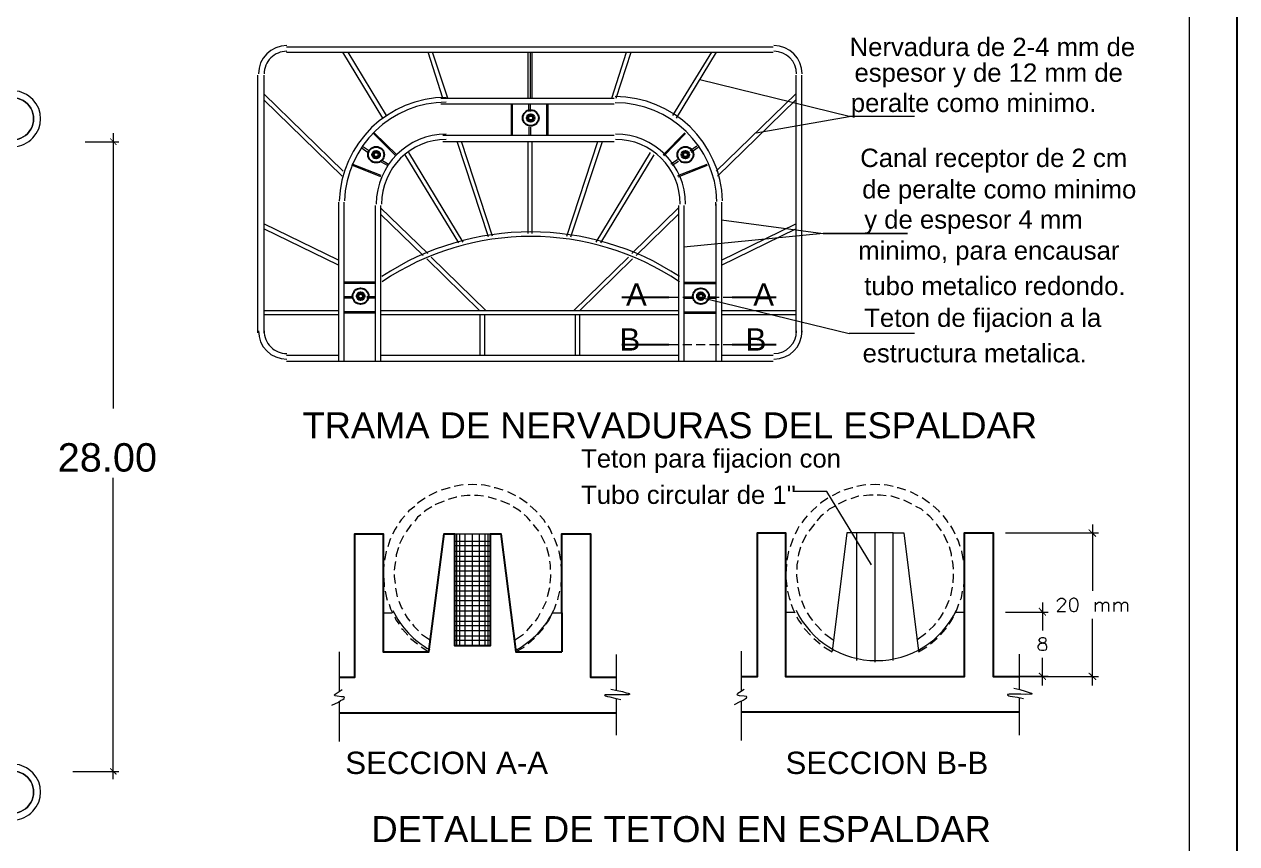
# Model space of a CAD drawing. Header units: inches. Extents: x 0.22 to 6.49, y 0.27 to 4.47.
# Drawn here: x 4.483 to 6.494, y 2.241 to 3.601 of the extents above; entities that cross this region are included whole.
import ezdxf

# ---------------------------------------------------------------- set-up
doc = ezdxf.new("R2010")
doc.units = ezdxf.units.IN
doc.header["$MEASUREMENT"] = 0
for name, color, linetype in [('PDF_PDF10_PDF9_PDF3_PDF5_0', 7, 'Continuous'), ('PDF_PDF10_PDF9_PDF3_PDF5_COTAS', 7, 'Continuous'), ('PDF_PDF10_PDF9_PDF3_PDF5_COTAS-01', 7, 'Continuous'), ('PDF_PDF10_PDF9_PDF3_PDF5_CUBIERTA', 7, 'Continuous'), ('PDF_PDF10_PDF9_PDF3_PDF5_det', 7, 'Continuous'), ('PDF_PDF10_PDF9_PDF3_PDF5_PIEZAS', 7, 'Continuous'), ('PDF_Texto', 7, 'Continuous')]:
    doc.layers.add(name, color=color, linetype=linetype)
doc.styles.add('PDF Arial', font='arial.ttf')

msp = doc.modelspace()

# ---------------------------------------------------------------- linework, layer by layer
at = {"layer": 'PDF_PDF10_PDF9_PDF3_PDF5_0', "lineweight": 18}
for points in [[(4.9181, 3.564), (5.7255, 3.564)], [(4.9181, 3.5552), (5.7255, 3.5552)], [(4.87, 3.5167), (4.87, 3.0896)], [(4.8802, 3.5167), (4.8802, 3.0896)], [(5.7627, 3.5167), (5.7627, 3.0896)], [(5.7722, 3.5167), (5.7722, 3.0896)], [(5.1739, 3.4788), (5.4616, 3.4788)], [(5.1739, 3.4693), (5.4616, 3.4693)], [(5.1773, 3.4172), (5.4616, 3.4172)], [(5.1773, 3.407), (5.4616, 3.407)], [(5.004, 3.3062), (5.004, 3.0422)], [(5.0128, 3.3062), (5.0128, 3.0422)], [(5.0649, 3.3008), (5.0649, 3.0422)], [(5.0737, 3.3008), (5.0737, 3.0422)], [(5.5685, 3.3008), (5.5685, 3.0422)], [(5.5773, 3.3008), (5.5773, 3.0422)], [(5.6301, 3.3008), (5.6301, 3.3062)], [(5.6301, 3.3035), (5.6301, 3.0422)], [(5.6395, 3.3062), (5.6395, 3.0422)], [(4.9181, 3.0524), (5.004, 3.0524)], [(4.9181, 3.0422), (5.7255, 3.0422)], [(5.0737, 3.0524), (5.5685, 3.0524)], [(5.6395, 3.0524), (5.7255, 3.0524)], [(5.1969, 2.7559), (5.2565, 2.7559)], [(6.1972, 2.6436), (6.1972, 2.6449), (6.1986, 2.647), (6.1993, 2.6476), (6.202, 2.649), (6.206, 2.649), (6.2081, 2.6476), (6.2087, 2.647), (6.2101, 2.6449), (6.2101, 2.6429), (6.2087, 2.6409), (6.2067, 2.6382), (6.1966, 2.6267), (6.2101, 2.6267)], [(6.2595, 2.6422), (6.2595, 2.6267)], [(6.2595, 2.6382), (6.2629, 2.6409), (6.2649, 2.6422), (6.2683, 2.6422), (6.2703, 2.6409), (6.271, 2.6382), (6.271, 2.6267)], [(6.271, 2.6382), (6.2737, 2.6409), (6.2757, 2.6422), (6.2791, 2.6422), (6.2812, 2.6409), (6.2818, 2.6382), (6.2818, 2.6267)], [(6.2906, 2.6422), (6.2906, 2.6267)], [(6.2906, 2.6382), (6.294, 2.6409), (6.296, 2.6422), (6.2994, 2.6422), (6.3015, 2.6409), (6.3028, 2.6382), (6.3028, 2.6267)], [(6.3028, 2.6382), (6.3055, 2.6409), (6.3069, 2.6422), (6.3103, 2.6422), (6.3123, 2.6409), (6.313, 2.6382), (6.313, 2.6267)]]:
    msp.add_lwpolyline(points, dxfattribs=at)
at = {"layer": 'PDF_PDF10_PDF9_PDF3_PDF5_0', "lineweight": 5}
for points in [[(5.0778, 3.4456), (5.0115, 3.5552)], [(5.0839, 3.4503), (5.0203, 3.5552)], [(5.1773, 3.4788), (5.1529, 3.5552)], [(5.1854, 3.4788), (5.1604, 3.5552)], [(5.3181, 3.5552), (5.3181, 3.4788)], [(5.3221, 3.5552), (5.3221, 3.4788)], [(5.3248, 3.5552), (5.3248, 3.4788)], [(5.4575, 3.4788), (5.4819, 3.5552)], [(5.4649, 3.4788), (5.49, 3.5552)], [(5.559, 3.4503), (5.6233, 3.5552)], [(5.5651, 3.4456), (5.6314, 3.5552)], [(5.0122, 3.3576), (4.8802, 3.4862)], [(5.6308, 3.3576), (5.7627, 3.4862)], [(5.0101, 3.3495), (4.8802, 3.476)], [(5.6328, 3.3495), (5.7627, 3.476)], [(5.2531, 3.2486), (5.201, 3.407)], [(5.2599, 3.25), (5.2084, 3.407)], [(5.3181, 3.407), (5.3181, 3.2541)], [(5.3248, 3.407), (5.3248, 3.2541)], [(5.383, 3.25), (5.4345, 3.407)], [(5.3898, 3.2486), (5.4419, 3.407)], [(5.2037, 3.2385), (5.115, 3.3847)], [(5.2111, 3.2398), (5.1211, 3.3887)], [(5.4318, 3.2398), (5.5218, 3.3887)], [(5.4392, 3.2385), (5.5279, 3.3847)], [(5.1523, 3.2209), (5.0737, 3.2967)], [(5.1448, 3.2175), (5.0737, 3.2865)], [(5.4907, 3.2209), (5.5685, 3.2967)], [(5.4981, 3.2175), (5.5685, 3.2865)], [(5.004, 3.2101), (4.8802, 3.2703)], [(5.004, 3.2019), (4.8802, 3.2622)], [(5.6395, 3.2101), (5.7627, 3.2703)], [(5.6395, 3.2019), (5.7627, 3.2622)], [(5.2389, 3.1261), (5.1509, 3.2121)], [(5.249, 3.1261), (5.1577, 3.2148)], [(5.3939, 3.1261), (5.4852, 3.2148)], [(5.404, 3.1261), (5.492, 3.2121)], [(5.5522, 3.1485), (5.5678, 3.1485)], [(5.5753, 3.1485), (5.5901, 3.1485)], [(5.5976, 3.1485), (5.6125, 3.1485)], [(5.6199, 3.1485), (5.6355, 3.1485)], [(5.6423, 3.1485), (5.6571, 3.1485)], [(5.004, 3.1261), (4.8802, 3.1261)], [(5.004, 3.1194), (4.8802, 3.1194)], [(5.5685, 3.1261), (5.0737, 3.1261)], [(5.5685, 3.1194), (5.0737, 3.1194)], [(5.2389, 3.1194), (5.2389, 3.0524)], [(5.2463, 3.1194), (5.2463, 3.0524)], [(5.3966, 3.1194), (5.3966, 3.0524)], [(5.404, 3.1194), (5.404, 3.0524)], [(5.7627, 3.1261), (5.6395, 3.1261)], [(5.7627, 3.1194), (5.6395, 3.1194)], [(5.5522, 3.07), (5.5678, 3.07)], [(5.5753, 3.07), (5.5901, 3.07)], [(5.5976, 3.07), (5.6125, 3.07)], [(5.6199, 3.07), (5.6355, 3.07)], [(5.6423, 3.07), (5.6571, 3.07)], [(5.2111, 2.8371), (5.2071, 2.8365), (5.1962, 2.8344)], [(5.2335, 2.8371), (5.2267, 2.8378), (5.2193, 2.8371)], [(5.2558, 2.8344), (5.2463, 2.8365), (5.2409, 2.8371)], [(5.8791, 2.8371), (5.8751, 2.8365), (5.8642, 2.8344)], [(5.9021, 2.8371), (5.8947, 2.8378), (5.8866, 2.8371)], [(5.9245, 2.8344), (5.9143, 2.8365), (5.9096, 2.8371)], [(5.1671, 2.8256), (5.1543, 2.8189)], [(5.1895, 2.8324), (5.1881, 2.8324), (5.1746, 2.8283)], [(5.2003, 2.8168), (5.1996, 2.8168), (5.1861, 2.8128)], [(5.2226, 2.8195), (5.2179, 2.8195), (5.2078, 2.8182)], [(5.245, 2.8182), (5.2355, 2.8195), (5.2301, 2.8195)], [(5.2666, 2.8128), (5.2538, 2.8168), (5.2524, 2.8168)], [(5.2775, 2.8283), (5.2646, 2.8324), (5.2626, 2.8324)], [(5.2984, 2.8189), (5.2849, 2.8256)], [(5.8358, 2.8256), (5.823, 2.8189)], [(5.8575, 2.8324), (5.8561, 2.8324), (5.8426, 2.8283)], [(5.8676, 2.8182), (5.867, 2.8182), (5.8541, 2.8141)], [(5.8913, 2.8202), (5.8852, 2.8202), (5.8751, 2.8189)], [(5.913, 2.8189), (5.9035, 2.8202), (5.8981, 2.8202)], [(5.9346, 2.8141), (5.9218, 2.8182), (5.9204, 2.8182)], [(5.9455, 2.8283), (5.9333, 2.8324), (5.9312, 2.8324)], [(5.9658, 2.8189), (5.9529, 2.8256)], [(5.1306, 2.8013), (5.1211, 2.7938), (5.1191, 2.7918)], [(5.1482, 2.8148), (5.1353, 2.8067), (5.1353, 2.806)], [(5.159, 2.8006), (5.1495, 2.7952), (5.1462, 2.7925)], [(5.1793, 2.8101), (5.1651, 2.8047), (5.1644, 2.804)], [(5.2883, 2.8047), (5.2734, 2.8108)], [(5.3066, 2.7925), (5.3032, 2.7952), (5.2937, 2.8006)], [(5.3174, 2.8067), (5.3045, 2.8155)], [(5.3336, 2.7918), (5.3316, 2.7938), (5.3221, 2.802)], [(5.7979, 2.8013), (5.7898, 2.7938), (5.7878, 2.7918)], [(5.8162, 2.8148), (5.804, 2.8067), (5.804, 2.806)], [(5.827, 2.8013), (5.8182, 2.7965), (5.8148, 2.7932)], [(5.8466, 2.8114), (5.8331, 2.8053)], [(5.9556, 2.8053), (5.9421, 2.8114)], [(5.9739, 2.7938), (5.9712, 2.7965), (5.9617, 2.8013)], [(5.9847, 2.8067), (5.9725, 2.8155)], [(6.0016, 2.7918), (6.0003, 2.7938), (5.9908, 2.802)], [(5.1144, 2.7857), (5.1083, 2.7789), (5.1049, 2.7742)], [(5.1407, 2.7871), (5.1353, 2.7837), (5.1306, 2.7769)], [(5.3228, 2.7769), (5.3174, 2.7837), (5.312, 2.7877)], [(5.3478, 2.7742), (5.3451, 2.7789), (5.3384, 2.7864)], [(5.7817, 2.7857), (5.7763, 2.7789), (5.7729, 2.7742)], [(5.8087, 2.7884), (5.804, 2.7844), (5.7979, 2.7776)], [(5.9908, 2.7783), (5.9854, 2.7844), (5.98, 2.7884)], [(6.0158, 2.7742), (6.0131, 2.7789), (6.0071, 2.7864)], [(5.1008, 2.7681), (5.0981, 2.7634), (5.094, 2.7553)], [(5.1252, 2.7708), (5.1238, 2.7695), (5.1164, 2.7593)], [(5.2003, 2.5705), (5.2003, 2.7559)], [(5.2057, 2.5705), (5.2057, 2.7559)], [(5.2145, 2.5705), (5.2145, 2.7559)], [(5.2267, 2.5705), (5.2267, 2.7559)], [(5.2382, 2.5705), (5.2382, 2.7559)], [(5.2477, 2.5705), (5.2477, 2.7559)], [(5.2524, 2.5705), (5.2524, 2.7559)], [(5.3363, 2.76), (5.3289, 2.7695), (5.3275, 2.7715)], [(5.3587, 2.7553), (5.3553, 2.7634), (5.3519, 2.7688)], [(5.7681, 2.7681), (5.7654, 2.7634), (5.762, 2.7553)], [(5.7939, 2.7722), (5.7925, 2.7708), (5.7844, 2.76)], [(6.0043, 2.7607), (5.9976, 2.7708), (5.9955, 2.7722)], [(6.0274, 2.7553), (6.0233, 2.7634), (6.0199, 2.7688)], [(5.0907, 2.7478), (5.0893, 2.7451), (5.0859, 2.7343)], [(5.1123, 2.7525), (5.1056, 2.739)], [(5.1969, 2.7437), (5.2565, 2.7437)], [(5.1969, 2.7363), (5.2565, 2.7363)], [(5.3472, 2.7397), (5.3404, 2.7532)], [(5.3675, 2.7349), (5.3634, 2.7451), (5.3621, 2.7485)], [(5.7587, 2.7478), (5.7573, 2.7451), (5.7533, 2.7343)], [(5.7803, 2.7539), (5.7736, 2.7404)], [(6.0152, 2.7404), (6.0084, 2.7546)], [(6.0355, 2.7349), (6.0321, 2.7451), (6.0301, 2.7485)], [(5.0832, 2.7268), (5.0832, 2.7262), (5.0805, 2.7119)], [(5.1035, 2.7329), (5.1001, 2.7207), (5.1001, 2.7174)], [(5.1969, 2.7268), (5.2565, 2.7268)], [(5.1969, 2.7187), (5.2565, 2.7187)], [(5.3539, 2.718), (5.3533, 2.7207), (5.3499, 2.7329)], [(5.3729, 2.7119), (5.3702, 2.7262), (5.3695, 2.7275)], [(5.7512, 2.7268), (5.7505, 2.7262), (5.7478, 2.7119)], [(5.7708, 2.7336), (5.7675, 2.7221), (5.7668, 2.7187)], [(6.0213, 2.7187), (6.0213, 2.7221), (6.0179, 2.7343)], [(6.0409, 2.7119), (6.0382, 2.7262), (6.0382, 2.7275)], [(5.0792, 2.7052), (5.0785, 2.6896)], [(5.0988, 2.7099), (5.0974, 2.7038), (5.0968, 2.6957)], [(5.1969, 2.7106), (5.2565, 2.7106)], [(5.1969, 2.7025), (5.2565, 2.7025)], [(5.356, 2.6964), (5.356, 2.7038), (5.3546, 2.7106)], [(5.3749, 2.6903), (5.3736, 2.7052)], [(5.7472, 2.7052), (5.7465, 2.6896)], [(5.7661, 2.7113), (5.7648, 2.7045), (5.7648, 2.6964)], [(6.0246, 2.697), (6.024, 2.7045), (6.0226, 2.7113)], [(6.0429, 2.6903), (6.0422, 2.7052)], [(5.0792, 2.6822), (5.0798, 2.6686), (5.0798, 2.6679)], [(5.0968, 2.6882), (5.0968, 2.6849), (5.0981, 2.6734)], [(5.1969, 2.6943), (5.2565, 2.6943)], [(5.1969, 2.6862), (5.2565, 2.6862)], [(5.1969, 2.6774), (5.2565, 2.6774)], [(5.3553, 2.674), (5.3566, 2.6849), (5.3566, 2.6882)], [(5.3729, 2.6679), (5.3736, 2.6686), (5.3742, 2.6828)], [(5.7465, 2.6822), (5.7478, 2.6686), (5.7478, 2.6679)], [(5.7641, 2.6889), (5.7641, 2.6862), (5.7654, 2.6747)], [(6.024, 2.6747), (6.0246, 2.6862), (6.0246, 2.6896)], [(6.0416, 2.6679), (6.0416, 2.6686), (6.0429, 2.6828)], [(5.0819, 2.6605), (5.0839, 2.6497), (5.0852, 2.6456)], [(5.0988, 2.6659), (5.1015, 2.651)], [(5.1969, 2.67), (5.2565, 2.67)], [(5.1969, 2.6612), (5.2565, 2.6612)], [(5.3512, 2.6517), (5.3546, 2.6666)], [(5.3682, 2.6463), (5.3688, 2.6497), (5.3715, 2.6605)], [(5.7492, 2.6605), (5.7519, 2.6497), (5.7533, 2.6456)], [(5.7661, 2.6673), (5.7695, 2.6524)], [(6.0199, 2.6531), (6.0226, 2.6673)], [(6.0362, 2.6463), (6.0375, 2.6497), (6.0395, 2.6605)], [(5.088, 2.6388), (5.0907, 2.6314), (5.094, 2.6246)], [(5.1042, 2.6443), (5.1089, 2.6328), (5.1103, 2.6307)], [(5.1969, 2.6531), (5.2565, 2.6531)], [(5.1969, 2.6449), (5.2565, 2.6449)], [(5.1969, 2.6368), (5.2565, 2.6368)], [(5.3431, 2.6314), (5.3438, 2.6328), (5.3492, 2.6443)], [(5.3594, 2.6246), (5.3627, 2.6314), (5.3654, 2.6395)], [(5.7553, 2.6388), (5.758, 2.6314), (5.7614, 2.6246)], [(5.7722, 2.6449), (5.7769, 2.6341), (5.7776, 2.6321)], [(6.0111, 2.6321), (6.0125, 2.6341), (6.0172, 2.6456)], [(6.028, 2.6246), (6.0307, 2.6314), (6.0334, 2.6395)], [(5.0974, 2.6179), (5.0995, 2.6131), (5.1049, 2.6057)], [(5.1144, 2.6233), (5.1184, 2.6165), (5.1225, 2.6111)], [(5.1969, 2.628), (5.2565, 2.628)], [(5.1969, 2.6199), (5.2565, 2.6199)], [(5.3309, 2.6111), (5.335, 2.6165), (5.339, 2.624)], [(5.3485, 2.6057), (5.3539, 2.6131), (5.356, 2.6179)], [(5.7648, 2.6179), (5.7668, 2.6131), (5.7722, 2.6057)], [(5.7817, 2.6246), (5.7864, 2.6172), (5.7905, 2.6118)], [(5.9996, 2.6124), (6.003, 2.6172), (6.0077, 2.6253)], [(6.0172, 2.6057), (6.0219, 2.6131), (6.0246, 2.6179)], [(5.1089, 2.5989), (5.1103, 2.5976), (5.1191, 2.5874)], [(5.1272, 2.6057), (5.1292, 2.6023), (5.1367, 2.5949)], [(5.1969, 2.6111), (5.2565, 2.6111)], [(5.1969, 2.6036), (5.2565, 2.6036)], [(5.1969, 2.5955), (5.2565, 2.5955)], [(5.3167, 2.5949), (5.3235, 2.6023), (5.3262, 2.6057)], [(5.3343, 2.5881), (5.3431, 2.5976), (5.3445, 2.5996)], [(5.7769, 2.5989), (5.7776, 2.5976), (5.7871, 2.5874)], [(5.7952, 2.6064), (5.7979, 2.6036), (5.8054, 2.5955)], [(5.984, 2.5962), (5.9922, 2.6036), (5.9949, 2.607)], [(6.003, 2.5881), (6.0111, 2.5976), (6.0131, 2.5996)], [(5.1238, 2.582), (5.1353, 2.5732)], [(5.1421, 2.5894), (5.157, 2.5793)], [(5.1969, 2.5867), (5.2565, 2.5867)], [(5.1969, 2.5793), (5.2565, 2.5793)], [(5.2964, 2.5793), (5.3113, 2.5894)], [(5.3187, 2.5732), (5.3296, 2.5827)], [(5.7925, 2.582), (5.8033, 2.5732)], [(5.8108, 2.5901), (5.825, 2.58)], [(5.9637, 2.58), (5.9786, 2.5908)], [(5.9861, 2.5732), (5.9976, 2.5827)], [(5.0054, 2.5597), (5.0054, 2.494)], [(5.1414, 2.5685), (5.1543, 2.5597)], [(5.2984, 2.5597), (5.3127, 2.5685)], [(5.4649, 2.5556), (5.4649, 2.496)], [(5.672, 2.561), (5.672, 2.4954)], [(5.8094, 2.5685), (5.823, 2.5597)], [(5.9664, 2.5597), (5.98, 2.5685)], [(6.1336, 2.5563), (6.1336, 2.4974)], [(4.9932, 2.4717), (5.004, 2.4764), (5.0074, 2.4791), (5.0115, 2.4811), (5.0135, 2.4825), (5.0142, 2.4845), (5.0128, 2.4852), (5.0094, 2.4852), (5.002, 2.4866), (4.9986, 2.4872), (4.9973, 2.4886), (4.9986, 2.4899), (5.002, 2.492), (5.0101, 2.4974)], [(5.4561, 2.4981), (5.4663, 2.496), (5.4751, 2.494), (5.4812, 2.492), (5.4846, 2.4913), (5.4866, 2.4906), (5.4873, 2.4899), (5.4866, 2.4893), (5.4852, 2.4886), (5.4832, 2.4886), (5.4764, 2.4886), (5.4676, 2.4886), (5.4588, 2.4886), (5.4514, 2.4886), (5.4487, 2.4886), (5.4467, 2.4886), (5.4453, 2.4879), (5.4467, 2.4872), (5.4487, 2.4866), (5.4507, 2.4859), (5.4541, 2.4852), (5.4629, 2.4832), (5.4724, 2.4811)], [(5.6612, 2.4724), (5.6707, 2.4778), (5.6754, 2.4798), (5.6788, 2.4818), (5.6808, 2.4839), (5.6815, 2.4852), (5.6808, 2.4859), (5.6774, 2.4866), (5.6693, 2.4872), (5.6659, 2.4879), (5.6653, 2.4893), (5.6666, 2.4913), (5.6693, 2.4933), (5.6774, 2.4981)], [(6.1248, 2.4994), (6.1343, 2.4974), (6.1431, 2.4947), (6.1499, 2.4927), (6.1519, 2.492), (6.1539, 2.4913), (6.1546, 2.4906), (6.1546, 2.4899), (6.1532, 2.4899), (6.1512, 2.4899), (6.1444, 2.4893), (6.1363, 2.4899), (6.1275, 2.4899), (6.1194, 2.4899), (6.1167, 2.4899), (6.1153, 2.4893), (6.114, 2.4893), (6.114, 2.4886), (6.1147, 2.4879), (6.116, 2.4872), (6.1187, 2.4866), (6.1221, 2.4859), (6.1309, 2.4845), (6.1404, 2.4825)], [(5.0054, 2.4771), (5.0054, 2.4114)], [(5.4649, 2.4825), (5.4649, 2.4216)], [(5.672, 2.4778), (5.672, 2.4128)], [(6.1336, 2.4839), (6.1336, 2.4216)]]:
    msp.add_lwpolyline(points, dxfattribs=at)
at = {"layer": 'PDF_PDF10_PDF9_PDF3_PDF5_0', "lineweight": 13}
for points in [[(5.6971, 3.4212), (5.8514, 3.4483), (5.6037, 3.5092)], [(4.6304, 3.4205), (4.6304, 2.9637)], [(4.5837, 3.4063), (4.6399, 3.4063)], [(5.6395, 3.2771), (5.8081, 3.2541), (5.9482, 3.2541), (5.8081, 3.2541), (5.5773, 3.2317)], [(5.6037, 3.1485), (5.8514, 3.0882)], [(4.6304, 2.3485), (4.6304, 2.8487)], [(5.8886, 2.7045), (5.8142, 2.8263), (5.758, 2.8263)], [(6.1106, 2.7573), (6.2649, 2.7573)], [(6.2548, 2.7715), (6.2548, 2.6612)], [(6.1722, 2.6416), (6.1722, 2.5955)], [(6.1106, 2.626), (6.1817, 2.626)], [(6.2548, 2.5042), (6.2548, 2.6145)], [(6.1722, 2.5042), (6.1722, 2.5502)], [(6.1817, 2.519), (6.1106, 2.519), (6.2649, 2.519)], [(4.5634, 2.3614), (4.6399, 2.3614)]]:
    msp.add_lwpolyline(points, dxfattribs=at)
at = {"layer": 'PDF_PDF10_PDF9_PDF3_PDF5_0', "lineweight": 18}
for points in [[(4.4636, 3.4097, 1.000005), (4.4636, 3.4794, -1.000005)], [(4.4636, 2.2923, 1.000002), (4.4636, 2.362, -1.000002)]]:
    msp.add_lwpolyline(points, format="xyb", close=True, dxfattribs=at)
at = {"layer": 'PDF_PDF10_PDF9_PDF3_PDF5_0', "lineweight": 25}
for points in [[(5.0054, 2.5177), (5.0311, 2.5177), (5.0311, 2.7559), (5.0785, 2.7559), (5.0785, 2.6246), (5.0785, 2.5597), (5.1543, 2.5597), (5.1793, 2.7559), (5.1969, 2.7559), (5.1969, 2.5705), (5.2565, 2.5705), (5.2565, 2.7559), (5.2734, 2.7559), (5.2984, 2.5597), (5.3749, 2.5597)], [(5.3749, 2.6246), (5.3749, 2.7559), (5.4223, 2.7559), (5.4223, 2.5177), (5.4649, 2.5177)], [(5.672, 2.519), (5.6991, 2.519), (5.6991, 2.7573), (5.7458, 2.7573), (5.7458, 2.519), (6.0429, 2.519), (6.0429, 2.7573), (6.0903, 2.7573), (6.0903, 2.519), (6.1336, 2.519)], [(5.0054, 2.4588), (5.4649, 2.4588)], [(5.672, 2.4602), (6.1336, 2.4602)]]:
    msp.add_lwpolyline(points, dxfattribs=at)
at = {"layer": 'PDF_PDF10_PDF9_PDF3_PDF5_0', "lineweight": 18}
for points in [[(6.223, 2.649), (6.2196, 2.6476), (6.2175, 2.6449), (6.2169, 2.6402), (6.2169, 2.6368), (6.2175, 2.6321), (6.2196, 2.628), (6.223, 2.6267), (6.225, 2.6267), (6.2284, 2.628), (6.2304, 2.6321), (6.2311, 2.6368), (6.2311, 2.6402), (6.2304, 2.6449), (6.2284, 2.6476), (6.225, 2.649)], [(6.1702, 2.5833), (6.1675, 2.582), (6.1661, 2.58), (6.1661, 2.5786), (6.1675, 2.5766), (6.1695, 2.5759), (6.1735, 2.5745), (6.1763, 2.5739), (6.1783, 2.5712), (6.179, 2.5691), (6.179, 2.5664), (6.1783, 2.5644), (6.1776, 2.563), (6.1742, 2.5624), (6.1702, 2.5624), (6.1675, 2.563), (6.1661, 2.5644), (6.1647, 2.5664), (6.1647, 2.5691), (6.1661, 2.5712), (6.1681, 2.5739), (6.1715, 2.5745), (6.1756, 2.5759), (6.1776, 2.5766), (6.1783, 2.5786), (6.1783, 2.58), (6.1776, 2.582), (6.1742, 2.5833)]]:
    msp.add_lwpolyline(points, close=True, dxfattribs=at)
for centre, radius, start, end in [((4.9184, 3.519), 0.047, 90, 180), ((5.7265, 3.519), 0.047, 0, 90), ((4.9184, 3.519), 0.0376, 89.9999, 180.0001), ((5.7265, 3.519), 0.0376, 0.0002, 89.9998), ((5.183, 3.3024), 0.1777, 90.0275, 178.3246), ((5.4632, 3.3031), 0.1783, 1.7469, 89.9835), ((5.183, 3.3031), 0.1689, 89.9671, 178.2641), ((5.4632, 3.3024), 0.1689, 1.7526, 89.9888), ((5.183, 3.3031), 0.1161, 90, 180), ((5.183, 3.3031), 0.1073, 90, 180), ((5.4639, 3.3031), 0.1161, 0, 90), ((5.4639, 3.3031), 0.1073, 0, 90), ((4.9184, 3.0926), 0.047, 180, 270), ((4.9184, 3.0926), 0.0376, 179.9999, 270.0001), ((5.7265, 3.0926), 0.047, 270, 360), ((5.7265, 3.0926), 0.0376, 270.0002, 359.9998), ((4.4636, 2.3272), 0.0349, 269.9999, 90.0001)]:
    msp.add_arc(centre, radius, start, end, dxfattribs=at)
at = {"layer": 'PDF_PDF10_PDF9_PDF3_PDF5_0', "lineweight": 5}
for centre, radius, start, end in [((4.4636, 3.4446), 0.0464, 230.0321, 129.9679), ((5.3231, 2.8077), 0.4491, 56.662, 123.338), ((5.3231, 2.8077), 0.4416, 56.0521, 123.9479), ((4.4636, 2.3272), 0.0464, 230.0321, 129.9679)]:
    msp.add_arc(centre, radius, start, end, dxfattribs=at)
at = {"layer": 'PDF_PDF10_PDF9_PDF3_PDF5_0', "transparency": 33554559}
for points in [[(4.6365, 3.4016), (4.625, 3.4117), (4.6257, 3.4124)], [(4.6352, 3.4009), (4.6365, 3.4016), (4.625, 3.4117)], [(6.2615, 2.7519), (6.248, 2.7627), (6.2493, 2.7634)], [(6.2602, 2.7505), (6.2615, 2.7519), (6.248, 2.7627)], [(6.1783, 2.6206), (6.1654, 2.6321), (6.1668, 2.6334)], [(6.1776, 2.6192), (6.1783, 2.6206), (6.1654, 2.6321)], [(6.1668, 2.5258), (6.1654, 2.5245), (6.1783, 2.5143)], [(6.1654, 2.5245), (6.1783, 2.5143), (6.1776, 2.513)], [(6.2493, 2.5258), (6.248, 2.5245), (6.2615, 2.5143)], [(6.248, 2.5245), (6.2615, 2.5143), (6.2602, 2.513)], [(4.6257, 2.3674), (4.625, 2.3661), (4.6365, 2.3573)], [(4.625, 2.3661), (4.6365, 2.3573), (4.6352, 2.3559)]]:
    msp.add_solid(points, dxfattribs=at)
at = {"layer": 'PDF_PDF10_PDF9_PDF3_PDF5_COTAS', "lineweight": 5}
msp.add_lwpolyline([(0.2955, 4.3958), (6.4152, 4.3958), (6.4152, 0.3492), (0.2955, 0.3492)], close=True, dxfattribs=at)
at = {"layer": 'PDF_PDF10_PDF9_PDF3_PDF5_COTAS-01', "lineweight": 13}
for points in [[(5.9597, 3.4483), (5.8514, 3.4483)], [(5.9597, 3.0882), (5.8514, 3.0882)]]:
    msp.add_lwpolyline(points, dxfattribs=at)
at = {"layer": 'PDF_PDF10_PDF9_PDF3_PDF5_CUBIERTA', "lineweight": 13}
for points in [[(5.291, 3.4172), (5.291, 3.4693)], [(5.293, 3.4172), (5.293, 3.4693)], [(5.3201, 3.4564), (5.3201, 3.4693)], [(5.3228, 3.4564), (5.3228, 3.4693)], [(5.3499, 3.4172), (5.3499, 3.4693)], [(5.3519, 3.4172), (5.3519, 3.4693)], [(5.0995, 3.3833), (5.0622, 3.4199)], [(5.1008, 3.3847), (5.0636, 3.4212)], [(5.3201, 3.4307), (5.3201, 3.4172)], [(5.3228, 3.4307), (5.3228, 3.4172)], [(5.5428, 3.3847), (5.5786, 3.4212)], [(5.5441, 3.3833), (5.58, 3.4199)], [(5.0419, 3.3969), (5.0534, 3.3887)], [(5.044, 3.3989), (5.0555, 3.3914)], [(5.5989, 3.3989), (5.5874, 3.3914)], [(5.601, 3.3969), (5.5895, 3.3887)], [(5.0744, 3.3481), (5.0264, 3.3678)], [(5.0751, 3.3502), (5.027, 3.3691)], [(5.0737, 3.3738), (5.0859, 3.3671)], [(5.0758, 3.3766), (5.0873, 3.3691)], [(5.5665, 3.3766), (5.5556, 3.3691)], [(5.5685, 3.3738), (5.5577, 3.3671)], [(5.5671, 3.3502), (5.6159, 3.3691)], [(5.5678, 3.3481), (5.6165, 3.3678)], [(5.0649, 3.1735), (5.0128, 3.1735)], [(5.0649, 3.1715), (5.0128, 3.1715)], [(5.5773, 3.1735), (5.6301, 3.1735)], [(5.5773, 3.1715), (5.6301, 3.1715)], [(5.0264, 3.1492), (5.0128, 3.1492)], [(5.0264, 3.1471), (5.0128, 3.1471)], [(5.0649, 3.1492), (5.0514, 3.1492)], [(5.0649, 3.1471), (5.0514, 3.1471)], [(5.5773, 3.1492), (5.5915, 3.1492)], [(5.5773, 3.1471), (5.5915, 3.1471)], [(5.6165, 3.1492), (5.6301, 3.1492)], [(5.6165, 3.1471), (5.6301, 3.1471)], [(5.0649, 3.1241), (5.0128, 3.1241)], [(5.0649, 3.1221), (5.0128, 3.1221)], [(5.5773, 3.1241), (5.6301, 3.1241)], [(5.5773, 3.1221), (5.6301, 3.1221)], [(5.7458, 2.626), (5.7607, 2.626)], [(6.028, 2.626), (6.0429, 2.626)]]:
    msp.add_lwpolyline(points, dxfattribs=at)
msp.add_arc((5.8964, 2.6933), 0.1479, 205.7521, 334.2425, dxfattribs=at)
at = {"layer": 'PDF_PDF10_PDF9_PDF3_PDF5_det', "lineweight": 5}
for points in [[(5.9245, 2.5454), (5.9245, 2.7573), (5.8642, 2.7573), (5.8473, 2.7573), (5.823, 2.561)], [(5.8642, 2.5454), (5.8642, 2.7573)], [(5.8947, 2.5427), (5.8947, 2.7573)], [(5.9245, 2.7573), (5.9421, 2.7573), (5.9664, 2.561)], [(5.0785, 2.6246), (5.0934, 2.6246)], [(5.36, 2.6246), (5.3749, 2.6246)]]:
    msp.add_lwpolyline(points, dxfattribs=at)
at = {"layer": 'PDF_PDF10_PDF9_PDF3_PDF5_det', "lineweight": 25}
msp.add_lwpolyline([(5.3749, 2.6246), (5.3749, 2.5597)], dxfattribs=at)
at = {"layer": 'PDF_PDF10_PDF9_PDF3_PDF5_det', "lineweight": 5}
for start, end in [(205.6478, 240.9795), (299.0205, 334.3522)]:
    msp.add_arc((5.2277, 2.6926), 0.1479, start, end, dxfattribs=at)
at = {"layer": 'PDF_PDF10_PDF9_PDF3_PDF5_PIEZAS', "lineweight": 25}
msp.add_lwpolyline([(6.4943, 4.4743), (6.4943, 0.2707), (0.217, 0.2707), (0.217, 4.4743)], close=True, dxfattribs=at)
for points in [[(5.4744, 3.1485), (5.5522, 3.1485)], [(5.6571, 3.1485), (5.7302, 3.1485)], [(5.4744, 3.07), (5.5522, 3.07)], [(5.6571, 3.07), (5.7302, 3.07)]]:
    msp.add_lwpolyline(points, dxfattribs=at)
for centre, radius in [((5.3231, 3.4459), 0.0132), ((5.3231, 3.4459), 0.00643), ((5.3231, 3.4459), 0.00372), ((5.0666, 3.385), 0.0132), ((5.0666, 3.385), 0.00643), ((5.0666, 3.385), 0.00372), ((5.5797, 3.385), 0.0132), ((5.5797, 3.385), 0.00643), ((5.5797, 3.385), 0.00372), ((5.0409, 3.1502), 0.0132), ((5.6054, 3.1502), 0.0132), ((5.0409, 3.1502), 0.00643), ((5.0409, 3.1502), 0.00372), ((5.6054, 3.1502), 0.00643), ((5.6054, 3.1502), 0.00372)]:
    msp.add_circle(centre, radius, dxfattribs=at)

# ---------------------------------------------------------------- texts
at = {"layer": 'PDF_Texto', "attachment_point": 7, "style": 'PDF Arial'}
for s, insert, char_height in [('Nervadura de 2-4 mm de', (5.8521, 3.5481), 0.030506), ('espesor y de 12 mm de', (5.8602, 3.4967), 0.030506), ('peralte como minimo.', (5.8541, 3.4466), 0.030506), ('Canal receptor de 2 cm', (5.8697, 3.3553), 0.030506), ('de peralte como minimo', (5.873, 3.3031), 0.030506), ('y de espesor 4 mm', (5.8764, 3.2531), 0.030506), ('minimo, para encausar', (5.8663, 3.2016), 0.030506), ('tubo metalico redondo.', (5.8764, 3.1515), 0.030506), ('A', (5.4812, 3.1344), 0.037), ('A', (5.6923, 3.1344), 0.037), ('Teton de fijacion a la', (5.8764, 3.09), 0.030506), ('B', (5.4703, 3.0599), 0.037), ('B', (5.6795, 3.0599), 0.037), ('estructura metalica.', (5.8737, 3.0399), 0.030506), ('TRAMA DE NERVADURAS DEL ESPALDAR', (4.9445, 2.9137), 0.043129), ('28.00', (4.5384, 2.8584), 0.04714), ('Teton para fijacion con', (5.4067, 2.8565), 0.030506), ('Tubo circular de 1"', (5.4067, 2.805), 0.030506), ('SECCION A-A', (5.0155, 2.3567), 0.037037), ('SECCION B-B', (5.7458, 2.3567), 0.037037), ('DETALLE DE TETON EN ESPALDAR', (5.0589, 2.2436), 0.043129)]:
    msp.add_mtext(s, dxfattribs=dict(at, insert=insert, char_height=char_height))

doc.saveas('drawing.dxf')
